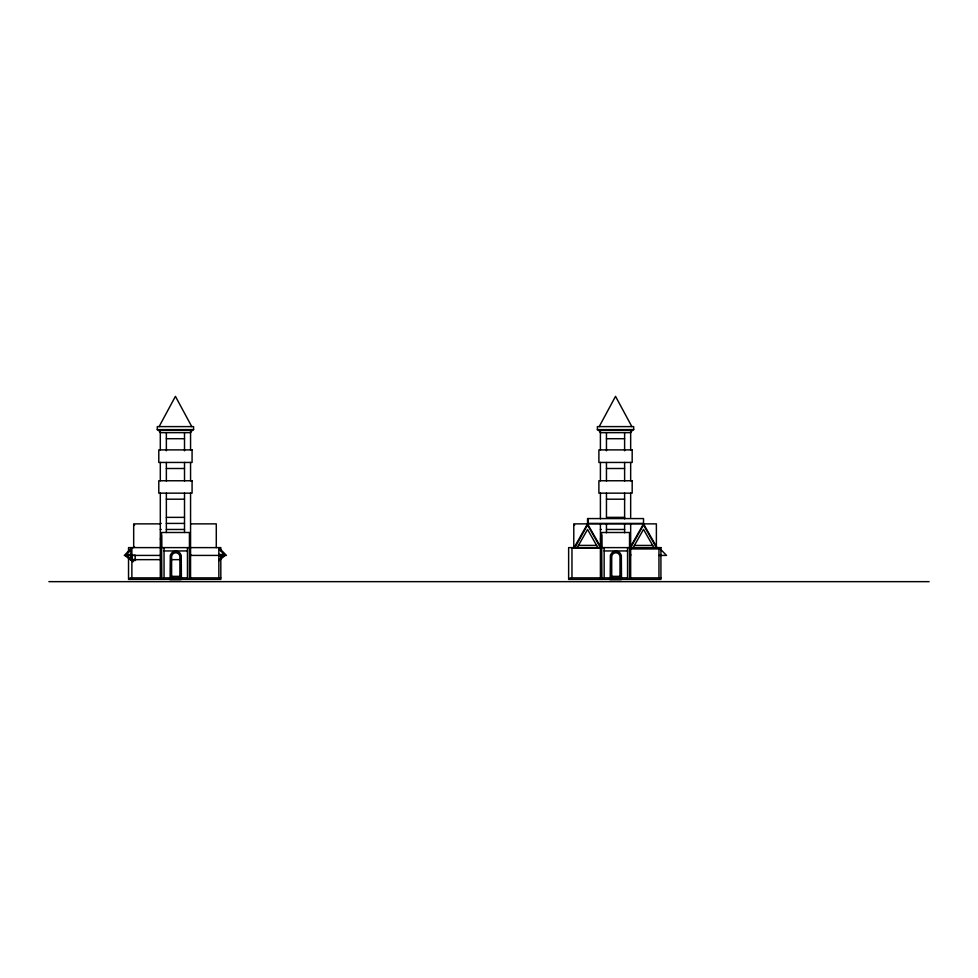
<?xml version="1.0" encoding="UTF-8"?>
<svg xmlns="http://www.w3.org/2000/svg" width="978" height="978" viewBox="0 0 978 978"><rect width="100%" height="100%" fill="white"/><g stroke="black" fill="none" stroke-linecap="round" stroke-linejoin="round"><path stroke-width="1.47" d="M159.108 426.604L175.429 396.347L191.761 426.604M599.208 426.604L615.529 396.347L631.861 426.604M577.252 547.619L587.546 529.465L597.839 547.619M643.524 523.866L629.771 548.145L657.277 548.145L643.524 523.866L643.524 518.572L587.546 518.572L587.546 524.929M630.663 547.619L643.524 524.929L656.385 547.619M633.182 547.619L643.524 529.379L653.915 547.619M130.685 560.003L130.966 549.832L125.27 555.773L133.045 561.837M218.852 559.832L223.302 556.079L218.852 556.079M218.852 560.712L225.123 555.418L218.852 548.939M158.791 430.381L160.306 432.655L190.563 432.655L192.079 430.381L158.791 430.381L157.287 429.623L157.287 426.604L193.583 426.604L193.583 429.623L190.563 431.139L190.563 449.892M598.891 430.381L600.406 432.655L630.663 432.655L632.179 430.381L598.891 430.381L597.387 429.623L597.387 426.604L633.683 426.604L633.683 429.623L630.663 431.139L630.663 449.892M131.871 555.418L135.05 555.186L135.429 560.467L132.238 560.7L131.871 555.418L160.306 555.418M135.355 559.416L132.164 559.648L131.871 554.465M157.287 429.623L193.583 429.623M597.387 429.623L633.683 429.623M166.358 438.706L184.512 438.706M606.458 438.706L624.612 438.706M166.358 468.499L184.512 468.499M606.458 468.499L624.612 468.499M166.358 499.208L184.512 499.208M606.458 499.208L624.612 499.208M166.358 517.362L184.512 517.362M624.612 517.362L606.458 517.362L606.458 493.156M160.306 523.413L161.211 523.413M166.358 523.413L184.512 523.413M587.546 523.413L643.524 523.413M160.331 523.866L133.68 523.866L133.68 547.619M190.722 523.866L216.285 523.866L216.285 547.619M133.68 525.076L134.585 525.076M573.78 525.076L574.685 525.076M160.306 529.465L161.211 529.465M166.358 529.465L184.512 529.465M600.406 529.465L601.311 529.465M606.458 529.465L624.612 529.465M161.517 535.039L161.822 579.392M601.617 535.039L601.922 579.392M160.306 538.915L161.211 538.915M600.406 538.915L601.311 538.915M578.524 545.382L596.568 545.382M634.429 545.431L652.619 545.431M133.68 547.044L134.585 547.044M573.78 547.044L574.685 547.044M630.663 548.939L658.952 548.939M164.047 550.944L187.458 550.944M604.147 550.944L627.558 550.944M190.563 554.416L190.71 555.418M630.663 554.416L630.663 555.418M126.419 554.514L130.966 554.514M218.852 554.489L224.231 554.489M130.966 555.418L124.304 555.418L131.871 547.619L131.871 579.392M190.563 555.418L226.419 555.418L218.852 547.619L218.852 579.392M658.952 555.418L666.519 555.418L658.952 547.619L658.952 579.392M130.966 559.648L160.306 559.648M170.893 559.648L179.976 559.648M171.615 576.36L179.891 576.36M611.715 576.36L619.991 576.36M161.822 577.876L130.05 577.876L130.05 579.392M164.047 577.876L187.458 577.876M189.426 577.876L220.82 577.876M601.922 577.876L570.15 577.876L570.15 579.392M604.147 577.876L627.558 577.876M629.526 577.876L660.92 577.876M169.072 578.719L172.495 578.719M178.375 578.719L181.798 578.719M609.172 578.719L612.595 578.719M618.475 578.719L621.898 578.719M169.903 579.624L180.967 579.624M48.9 581.653L929.1 581.653M126.052 555.418L130.966 559.257M586.947 523.866L600.406 547.619M656.385 548.145L656.385 523.866L573.78 523.866L573.78 547.619M630.663 462.447L630.663 480.76M630.663 493.156L630.663 517.362M630.663 523.866L630.663 579.392M629.526 579.392L629.526 532.497L601.617 532.497L601.617 547.619M627.558 547.619L627.558 579.392M624.612 432.655L624.612 450.797M624.612 462.447L624.612 481.054M624.612 493.156L624.612 518.878M624.612 523.866L624.612 532.778M621.507 579.392L621.336 555.406A5.672 5.672 0 0 0 610.382 555.406L610.199 579.392M621.067 578.719L621.067 579.624L610.003 579.624L610.003 578.719M619.991 579.392L619.991 556.873A4.144 4.144 0 0 0 615.859 552.741A4.144 4.144 0 0 0 611.715 556.873L611.715 579.392M606.458 432.655L606.458 450.797M606.458 462.447L606.458 481.054M606.458 523.866L606.458 532.778M604.147 547.619L604.147 579.392M600.406 431.139L600.406 449.892M600.406 462.447L600.406 480.76M600.406 493.156L600.406 518.878M600.406 523.866L600.406 579.392M588.145 518.572L588.145 523.866L574.685 548.145M571.971 547.619L571.971 579.392M220.82 550.651L220.82 547.619L128.534 547.619L128.534 552.154M220.82 555.418L220.82 579.392L128.534 579.392L128.534 555.186M190.563 462.447L190.563 480.76M190.563 493.156L190.563 579.392M189.426 579.392L189.426 532.497L161.517 532.497L161.517 547.619M187.458 547.619L187.458 579.392M184.512 432.655L184.512 450.797M184.512 462.447L184.512 481.054M184.512 493.156L184.512 532.497M181.407 579.392L181.236 555.406A5.672 5.672 0 0 0 170.282 555.406L170.099 579.392M179.891 579.392L179.891 556.873A4.144 4.144 0 0 0 175.759 552.741A4.144 4.144 0 0 0 171.615 556.873L171.615 579.392M166.358 432.655L166.358 450.797M166.358 462.447L166.358 481.054M166.358 493.156L166.358 532.497M164.047 547.619L164.047 579.392M160.306 431.139L160.306 449.892M160.306 462.447L160.306 480.76M160.306 493.156L160.306 579.392M587.546 523.866L573.793 548.145L601.299 548.145L587.546 523.866M192.079 449.892L158.791 449.892L158.791 462.447L192.079 462.447L192.079 449.892M632.179 449.892L598.891 449.892L598.891 462.447L632.179 462.447L632.179 449.892M192.079 480.76L158.791 480.76L158.791 493.156L192.079 493.156L192.079 480.76M632.179 480.76L598.891 480.76L598.891 493.156L632.179 493.156L632.179 480.76M660.92 547.619L568.634 547.619L568.634 579.392L660.92 579.392L660.92 547.619"/></g></svg>
